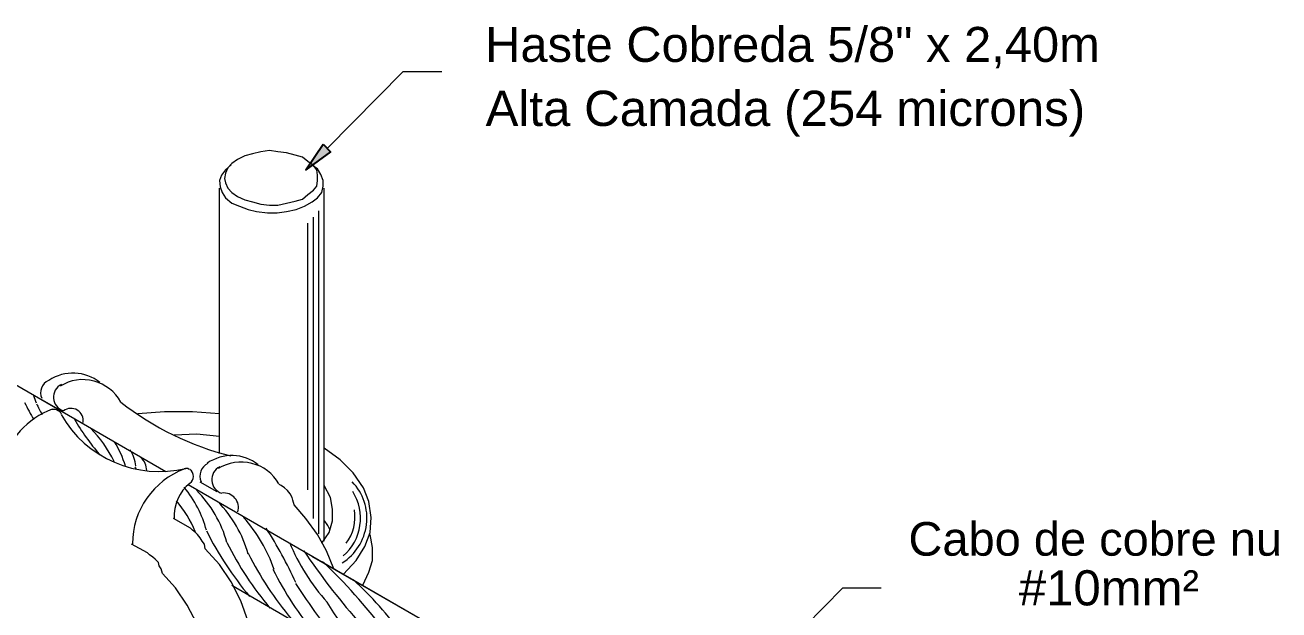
# Model space of a CAD drawing. Header units: millimetres. Extents: x 50 to 186, y -32 to 33.
# Drawn here: x 128.151 to 132.342, y -23.269 to -21.314 of the extents above; entities that cross this region are included whole.
import ezdxf

# ---------------------------------------------------------------- set-up
doc = ezdxf.new("R2010")
doc.units = ezdxf.units.MM
doc.layers.add('Prumada Eletrica', color=40, linetype='Continuous', lineweight=30)
doc.styles.add('Arial0', font='arial.ttf', dxfattribs={"height": 3.14658})

msp = doc.modelspace()

# ---------------------------------------------------------------- hatches: boundary and pattern name
at = {"layer": 'Prumada Eletrica', "true_color": 0x000007}
msp.add_hatch(color=7, dxfattribs=at).paths.add_polyline_path([(129.1468, -21.7125), (129.1719, -21.7377), (129.0895, -21.7977)])

# ---------------------------------------------------------------- linework, layer by layer
at = {"layer": 'Prumada Eletrica', "color": 7, "linetype": 'Continuous', "lineweight": 20, "true_color": 0x000007}
for points in [[(129.4149, -21.4695), (129.1607, -21.7265), (129.1607, -21.7265)], [(129.4149, -21.4695), (129.5434, -21.4695), (129.5434, -21.4695)], [(128.8395, -21.781), (128.8213, -21.7977), (128.8074, -21.8159), (128.8004, -21.834), (128.8032, -21.855), (128.8101, -21.8732), (128.8213, -21.8913), (128.8423, -21.9095), (128.8674, -21.9192), (128.8967, -21.9304), (128.9247, -21.9374), (128.961, -21.9416), (128.9931, -21.9416), (129.0252, -21.9374), (129.0574, -21.9304), (129.0853, -21.9192), (129.1105, -21.9053), (129.1286, -21.8913), (129.1426, -21.8732), (129.1468, -21.8522), (129.1468, -21.834), (129.1398, -21.8131), (129.1286, -21.7949), (129.1077, -21.781)], [(128.8004, -22.7461), (128.8004, -21.8592), (128.8004, -21.8592)], [(129.151, -23.0394), (129.151, -21.8592), (129.151, -21.8592)], [(129.1146, -22.964), (129.1146, -21.9556), (129.1146, -21.9556)], [(129.1328, -23.0143), (129.1328, -21.9346), (129.1328, -21.9346)], [(129.0965, -22.8676), (129.0965, -21.9765), (129.0965, -21.9765)], [(127.5014, -22.1595), (128.6216, -22.8062), (128.6216, -22.8062)], [(128.264, -22.5995), (128.2067, -22.5673), (128.2067, -22.5673)], [(128.8004, -22.6134), (128.711, -22.6065), (128.6174, -22.6065), (128.528, -22.6134)], [(128.8004, -22.6889), (128.7249, -22.6819), (128.6495, -22.6847)], [(129.2152, -23.1498), (129.2571, -23.1037), (129.2864, -23.0576), (129.3046, -23.0101), (129.3074, -22.9598), (129.3004, -22.9068), (129.2823, -22.8607), (129.2473, -22.8104), (129.204, -22.7671), (129.151, -22.728)], [(128.6956, -22.8495), (129.7585, -23.4641), (129.7585, -23.4641)], [(128.7934, -22.8746), (128.7361, -22.8425), (128.7361, -22.8425)], [(129.0504, -22.9179), (129.0462, -22.9026), (129.0434, -22.8928), (129.0364, -22.8816), (129.028, -22.8704), (129.0183, -22.8607), (129.0071, -22.8537), (129.0001, -22.8495)], [(129.1426, -23.0464), (129.1677, -23.0101), (129.1789, -22.971), (129.1789, -22.9319), (129.1719, -22.8928), (129.151, -22.8537)], [(129.1831, -23.1316), (129.1579, -23.0716), (129.1286, -23.0171), (129.0895, -22.964), (129.0504, -22.9179)], [(128.704, -22.9961), (128.6467, -22.964), (128.6467, -22.964)], [(128.7529, -23.0646), (128.7501, -23.0492), (128.7431, -23.0394), (128.7361, -23.0283), (128.7277, -23.0171), (128.7208, -23.0101), (128.711, -23.0031), (128.704, -22.9961)], [(128.5601, -23.0786), (128.5071, -23.0492), (128.5071, -23.0492)], [(129.2795, -23.1861), (129.3004, -23.1428), (129.3116, -23.1037), (129.3116, -23.0604), (129.3046, -23.0171)], [(128.6104, -23.147), (128.6062, -23.1316), (128.5992, -23.1219), (128.5964, -23.1107), (128.5853, -23.0995), (128.5783, -23.0925), (128.5671, -23.0855), (128.5601, -23.0786)], [(128.7249, -23.6652), (128.8674, -23.5828), (128.8926, -23.5437), (128.9065, -23.4934), (128.9149, -23.4361), (128.9107, -23.3719), (128.8967, -23.3076), (128.8716, -23.2392), (128.8395, -23.1749), (128.8004, -23.1177), (128.7529, -23.0646)], [(129.1077, -23.0897), (129.7585, -23.4641), (129.7585, -23.4641)], [(128.4205, -23.6331), (128.535, -23.7001), (128.5853, -23.7113), (128.6314, -23.7155), (128.6705, -23.7043), (128.7068, -23.6834), (128.7361, -23.6512), (128.7571, -23.6079), (128.7682, -23.5576), (128.771, -23.5004), (128.7641, -23.4389), (128.7501, -23.3789), (128.7249, -23.3146), (128.6928, -23.2532), (128.6537, -23.1959), (128.6104, -23.147)], [(128.8423, -23.1861), (129.6468, -23.654), (129.6468, -23.654)], [(130.6301, -23.4543), (130.8843, -23.1959), (131.0128, -23.1959)]]:
    msp.add_lwpolyline(points, dxfattribs=at)
msp.add_lwpolyline([(128.8171, -21.8271), (128.8213, -21.841), (128.8283, -21.8592), (128.8423, -21.8732), (128.8604, -21.8871), (128.8856, -21.8983), (128.9107, -21.9053), (128.9386, -21.9123), (128.968, -21.9165), (128.9959, -21.9165), (129.0252, -21.9095), (129.0532, -21.9025), (129.0783, -21.8955), (129.0965, -21.8801), (129.1146, -21.8662), (129.1258, -21.8522), (129.1286, -21.834), (129.1286, -21.8159), (129.1258, -21.7977), (129.1146, -21.7838), (129.0965, -21.7698), (129.0783, -21.7558), (129.0532, -21.7488), (129.0252, -21.7405), (128.9959, -21.7377), (128.968, -21.7335), (128.9386, -21.7377), (128.9107, -21.7447), (128.8856, -21.7516), (128.8604, -21.7628), (128.8423, -21.7768), (128.8283, -21.7907), (128.8213, -21.8089)], close=True, dxfattribs=at)
at = {"layer": 'Prumada Eletrica', "color": 7, "linetype": 'Continuous', "lineweight": -2, "true_color": 0x000007}
msp.add_lwpolyline([(129.1468, -21.7125), (129.1719, -21.7377), (129.0895, -21.7977)], close=True, dxfattribs=at)
at = {"layer": 'Prumada Eletrica', "color": 7, "linetype": 'Continuous', "lineweight": 20, "true_color": 0x000007}
for points in [[(128.2291, -22.5017), (128.2067, -22.5129), (128.197, -22.5394), (128.2067, -22.5618)], [(128.4009, -22.5087), (128.352, -22.4696), (128.2836, -22.4668), (128.2305, -22.5017)], [(128.1495, -22.5757), (128.1593, -22.5953), (128.169, -22.6148), (128.1802, -22.633)], [(128.1886, -22.5785), (128.1858, -22.5701), (128.183, -22.5618), (128.1802, -22.5534)], [(128.1886, -22.5799), (128.1942, -22.5911), (128.2012, -22.6037), (128.2081, -22.6162)], [(128.4707, -22.5743), (128.5797, -22.6595), (128.7054, -22.721), (128.8381, -22.7545)], [(128.2417, -22.5981), (128.1579, -22.6288), (128.095, -22.6986), (128.0741, -22.7852)], [(128.2724, -22.6148), (128.2668, -22.6037), (128.2542, -22.5967), (128.2417, -22.5995)], [(128.271, -22.6162), (128.3548, -22.7615), (128.5252, -22.8355), (128.6886, -22.7964)], [(128.3157, -22.6316), (128.3394, -22.6735), (128.3688, -22.7126), (128.3995, -22.7503)], [(128.4484, -22.7727), (128.4288, -22.7322), (128.4023, -22.6944), (128.3702, -22.6623)], [(128.4861, -22.788), (128.4777, -22.7601), (128.4651, -22.7322), (128.4498, -22.707)], [(128.521, -22.788), (128.5196, -22.7685), (128.5126, -22.7503), (128.5015, -22.7336)], [(128.9303, -22.7838), (128.8814, -22.7447), (128.8129, -22.7433), (128.7599, -22.7783)], [(128.6844, -22.7978), (128.5797, -22.8369), (128.5098, -22.9361), (128.5098, -23.0478)], [(128.5182, -22.7908), (128.5196, -22.7922), (128.5196, -22.795), (128.521, -22.7978)], [(128.5573, -22.8034), (128.5573, -22.7866), (128.5504, -22.7713), (128.5378, -22.7601)], [(128.6998, -22.7992), (128.6942, -22.795), (128.6872, -22.795), (128.683, -22.7978)], [(128.7613, -22.7797), (128.7389, -22.7908), (128.7291, -22.8174), (128.7389, -22.8411)], [(128.7026, -22.8453), (128.6663, -22.8732), (128.6467, -22.9179), (128.6495, -22.964)], [(128.7571, -23.0031), (128.7431, -22.9515), (128.718, -22.9026), (128.683, -22.8593)], [(128.8255, -23.0436), (128.8074, -22.978), (128.7724, -22.9179), (128.7235, -22.869)], [(129.2138, -23.0883), (129.2767, -23.0353), (129.2906, -22.9431), (129.2459, -22.8732)], [(128.7194, -23.0073), (128.704, -22.9696), (128.683, -22.9347), (128.6565, -22.904)], [(128.8967, -23.0827), (128.8786, -23.0171), (128.8437, -22.957), (128.7962, -22.9082)], [(128.9833, -23.1344), (128.961, -23.0702), (128.9275, -23.0115), (128.8814, -22.9598)], [(129.2236, -23.0464), (129.2487, -23.0157), (129.2585, -22.9738), (129.2515, -22.9347)], [(128.7571, -23.0045), (128.7962, -23.0827), (128.8451, -23.1568), (128.9009, -23.2238)], [(129.056, -23.1777), (129.0266, -23.1149), (128.9945, -23.0548), (128.9568, -22.9961)], [(129.1691, -23.0003), (129.1649, -22.9878), (129.1579, -22.978), (129.1496, -22.9696)], [(128.8255, -23.0436), (128.8646, -23.1233), (128.9135, -23.1959), (128.9694, -23.2629)], [(129.035, -23.0436), (129.0644, -23.1163), (129.1077, -23.1847), (129.1607, -23.2434)], [(128.8967, -23.08), (128.9359, -23.1582), (128.9847, -23.2322), (129.0406, -23.2992)], [(129.0825, -23.0716), (129.137, -23.1512), (129.1957, -23.2294), (129.2599, -23.302)], [(128.9792, -23.133), (129.0183, -23.2126), (129.0672, -23.2853), (129.123, -23.3523)], [(129.3521, -23.3384), (129.2892, -23.2559), (129.2208, -23.1777), (129.1454, -23.1079)], [(129.4135, -23.3551), (129.3647, -23.2867), (129.3088, -23.2238), (129.2473, -23.1679)], [(129.0546, -23.1805), (129.1021, -23.2532), (129.1524, -23.3244), (129.2082, -23.3928)], [(129.1593, -23.2434), (129.218, -23.3398), (129.292, -23.4236), (129.3786, -23.4948)]]:
    msp.add_open_spline(points, degree=3, dxfattribs=at)
for points in [[(128.4707, -22.5743), (128.4512, -22.5394), (128.4191, -22.5143), (128.3813, -22.5045), (128.3813, -22.5045), (128.3422, -22.4933), (128.3017, -22.5003), (128.2682, -22.5213)], [(128.2724, -22.5157), (128.2542, -22.524), (128.2445, -22.5422), (128.2459, -22.5618), (128.2459, -22.5618), (128.2473, -22.5813), (128.2598, -22.5967), (128.278, -22.6037)], [(128.345, -22.6428), (128.3478, -22.626), (128.3394, -22.6106), (128.3255, -22.6009), (128.3255, -22.6009), (128.3115, -22.5925), (128.2933, -22.5939), (128.2794, -22.6037)], [(128.8018, -22.7908), (128.7836, -22.7992), (128.7738, -22.8174), (128.7752, -22.8369), (128.7752, -22.8369), (128.7766, -22.8565), (128.7892, -22.8732), (128.8074, -22.8788)], [(128.9987, -22.8481), (128.9792, -22.8132), (128.947, -22.788), (128.9093, -22.7797), (128.9093, -22.7797), (128.8702, -22.7699), (128.8297, -22.7755), (128.7962, -22.7964)], [(128.7012, -22.8453), (128.7096, -22.8411), (128.7138, -22.8313), (128.7138, -22.823), (128.7138, -22.823), (128.7138, -22.8132), (128.7096, -22.8048), (128.7012, -22.7992)], [(128.8618, -22.9417), (128.8674, -22.9249), (128.8632, -22.9082), (128.8521, -22.8956), (128.8521, -22.8956), (128.8423, -22.883), (128.8255, -22.876), (128.8088, -22.8788)], [(129.211, -23.1121), (129.2557, -23.0841), (129.285, -23.0367), (129.292, -22.9836), (129.292, -22.9836), (129.299, -22.9319), (129.2809, -22.8788), (129.2445, -22.8411)]]:
    msp.add_open_spline(points, degree=3, knots=[0, 0, 0, 0, 0.125, 0.125, 0.125, 0.125001, 1, 1, 1, 1], dxfattribs=at)

# ---------------------------------------------------------------- texts
at = {"layer": 'Prumada Eletrica', "color": 7, "true_color": 0x000007, "style": 'Arial0'}
for s, height, p in [('Haste Cobreda 5/8" x 2,40m', 0.116878, (129.6887, -21.437)), ('Alta Camada (254 microns)', 0.117879, (129.6901, -21.6513)), ('Cabo de cobre nu ', 0.11244, (131.1036, -23.0879)), ('#10mm²', 0.11755, (131.4724, -23.2541))]:
    msp.add_text(s, height=height, dxfattribs=at).set_placement(p)

doc.saveas('drawing.dxf')
